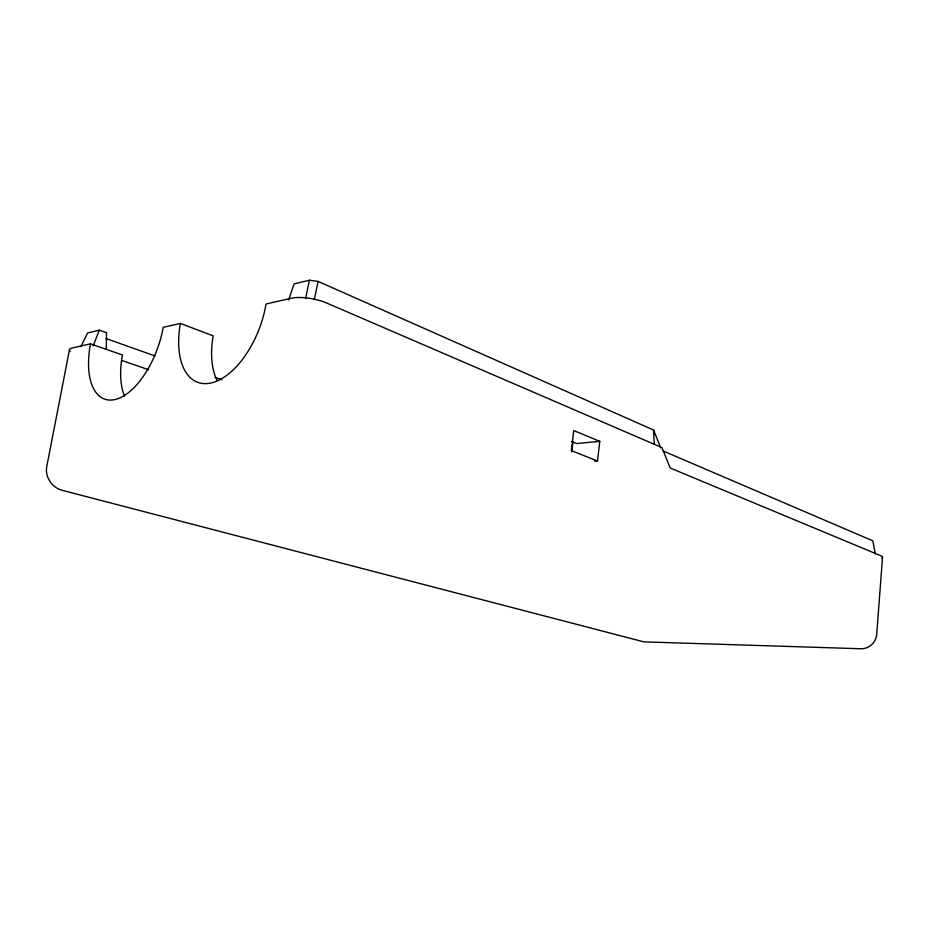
<?xml version="1.0" encoding="UTF-8"?>
<svg xmlns="http://www.w3.org/2000/svg" width="929" height="929" viewBox="0 0 929 929"><rect width="100%" height="100%" fill="white"/><g stroke="black" fill="none" stroke-linecap="round" stroke-linejoin="round"><path stroke-width="1.39" d="M106.278 349.385L106.533 332.779L99.287 330.178L87.605 332.954L80.881 346.691M882.55 557.284L876.686 634.588C876.093 642.276 869.068 648.837 861.346 648.767L643.913 641.869L61.825 490.222C51.931 487.458 44.789 476.925 46.729 466.672L69.42 350.036M597.486 461.005L599.786 441.345L573.774 430.568L571.358 450.611L597.486 461.005L594.641 461.237M571.788 451.866L572.984 441.925M314.304 299.661L318.078 281.406L309.438 280.233L294.11 283.879L288.594 299.974M305.595 298.476L309.438 280.233M93.132 346.006L99.287 330.178M124.579 396.218A65.494 33.572 -70.6 0 1 122.442 354.994L90.496 343.846L72.276 347.98A21.495 5.086 11.8 0 0 70.139 351.522M216.956 380.158A71.034 39.355 -69.4 0 1 213.147 335.88L180.412 323.42L163.237 327.322A66.76 33.084 -70.7 0 1 114.917 399.563A66.76 33.084 -70.7 0 1 90.496 343.846M599.786 441.345L576.561 443.539L571.335 441.426M121.664 360.417L148.652 369.742M105.987 338.528L155.038 355.958M215.005 377.267L221.822 379.682M663.12 450.971L872.865 540.841L875.269 553.998M318.078 281.406L653.586 430.046L660.763 447.859M653.586 430.046L654.237 444.05M180.412 323.42A72.52 38.902 -69.4 0 0 211.22 382.945A72.52 38.902 -69.4 0 0 266.054 303.969L291.485 298.197A24.92 7.606 10.4 0 1 326.439 302.935L661.947 447.592L670.181 468.019L880.68 555.67A16.037 2.868 4.6 0 1 881.853 557.969"/></g></svg>
